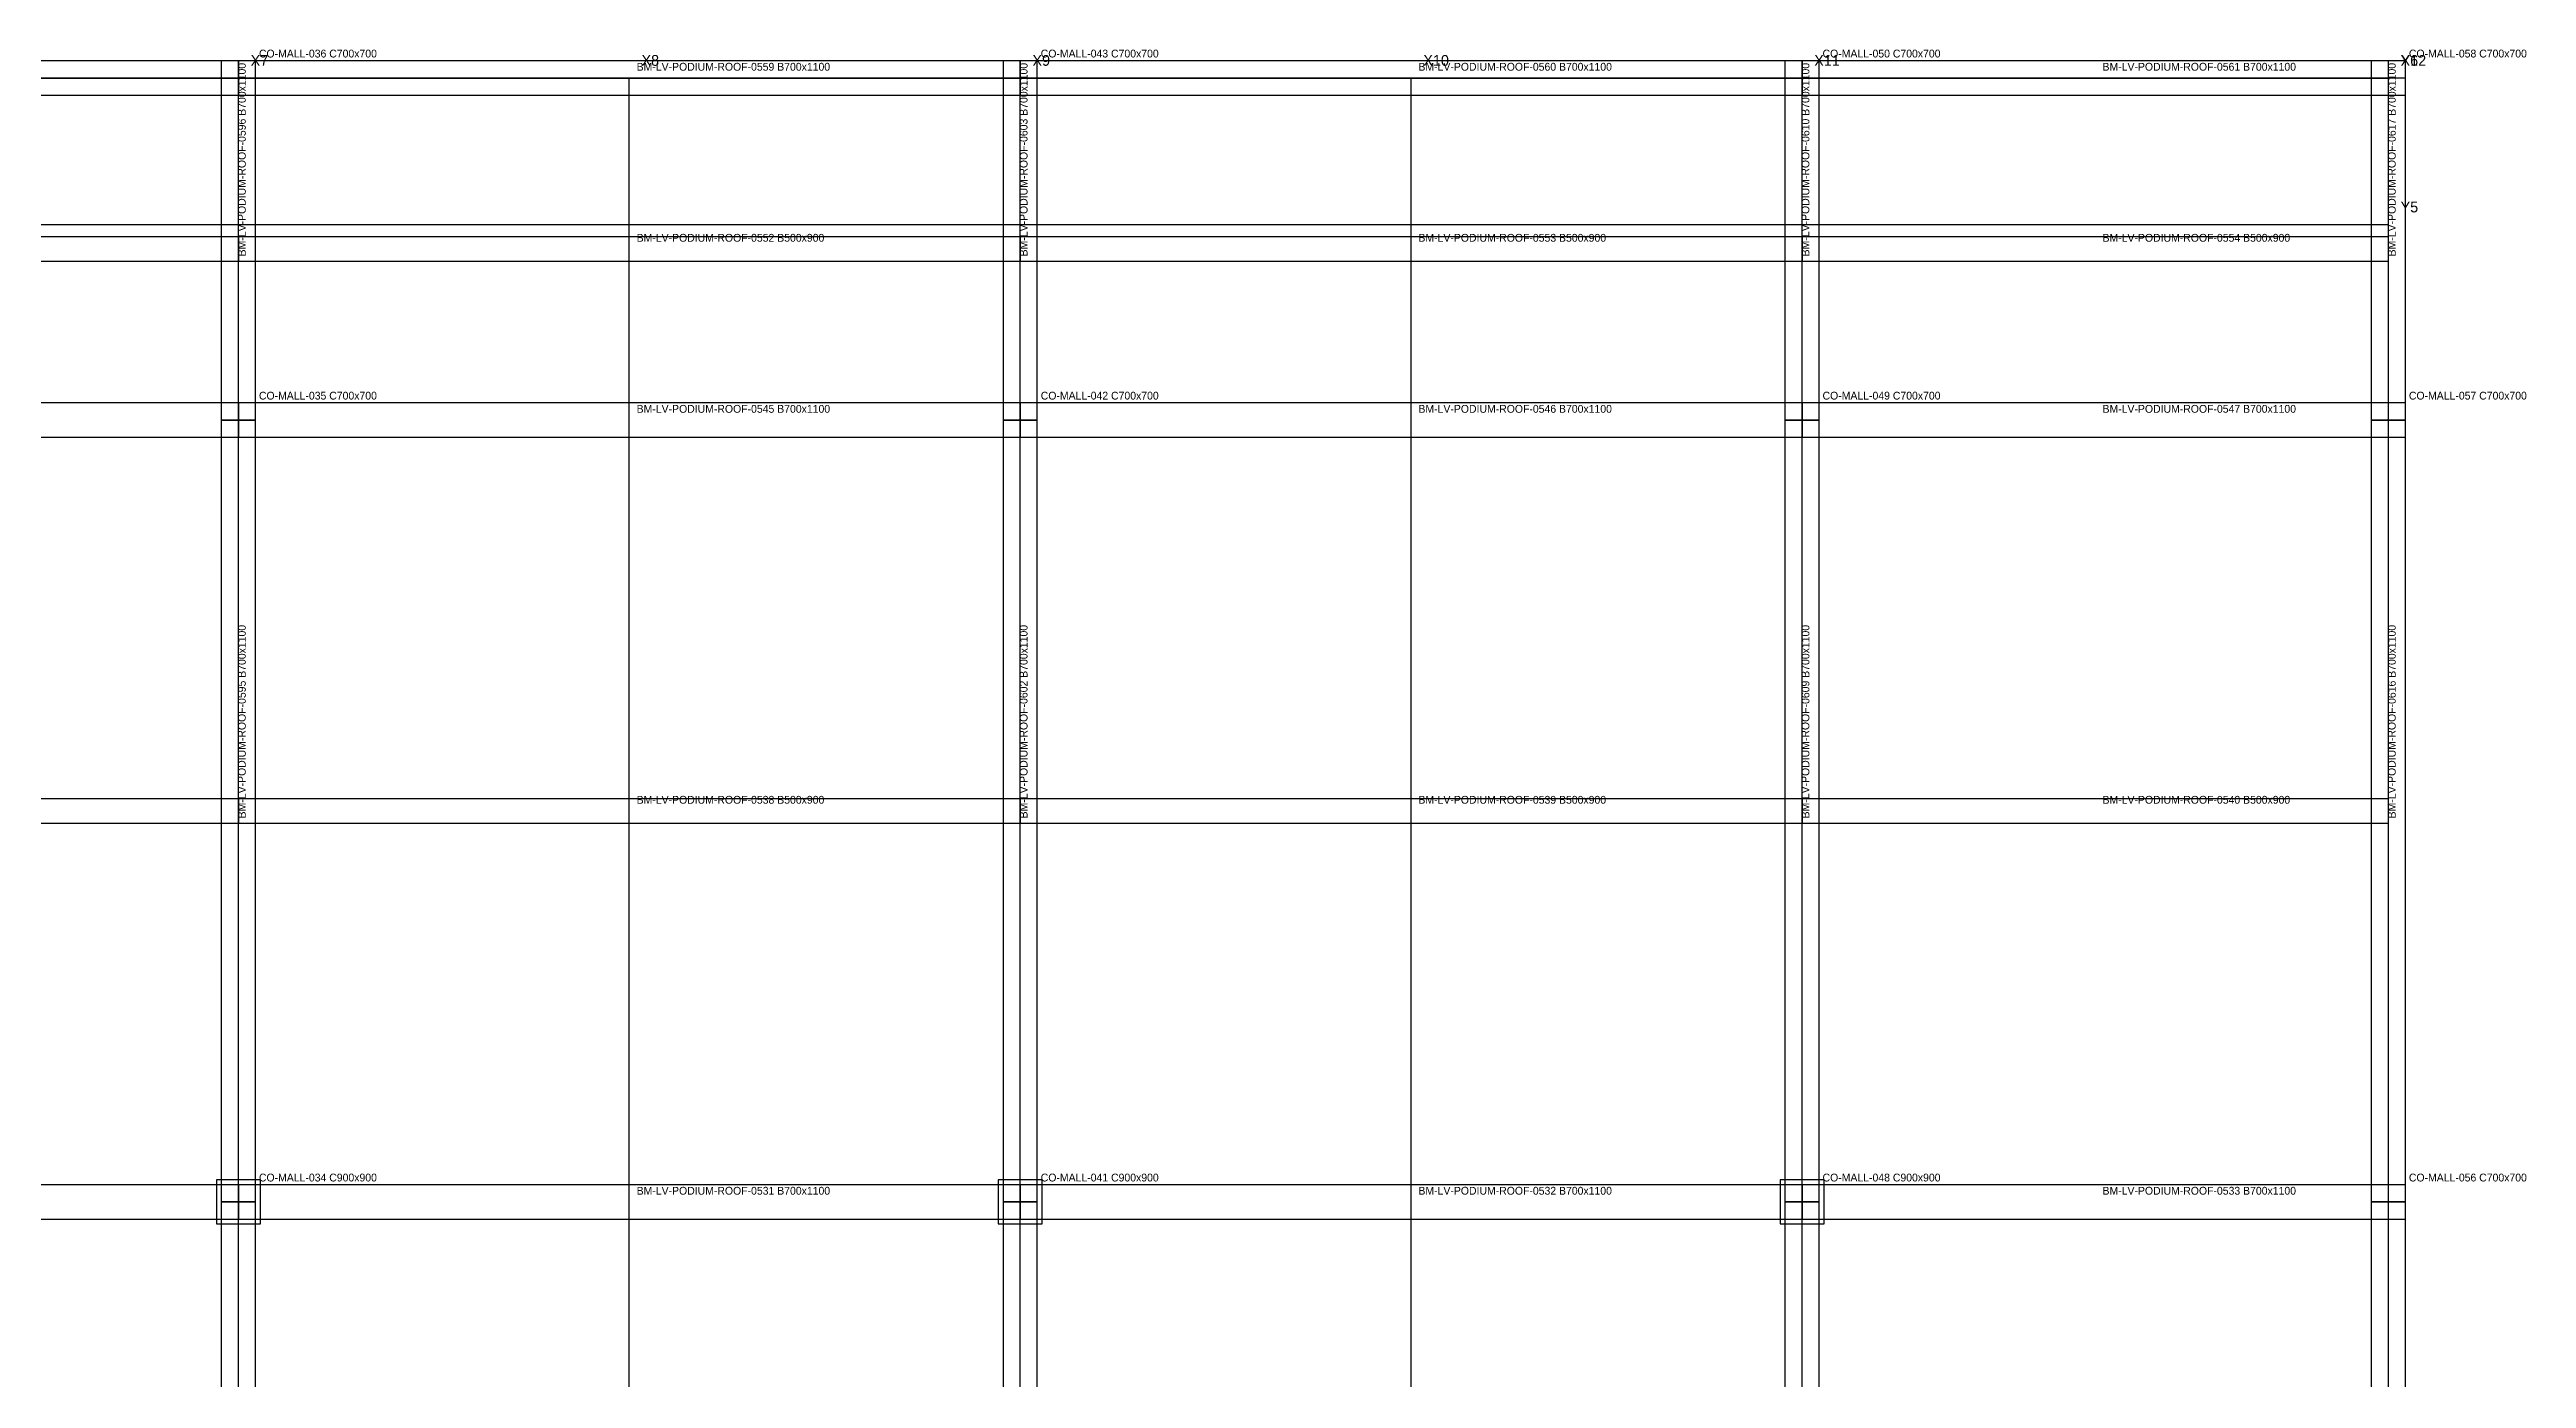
# Model space of a CAD drawing. Header units: millimetres. Extents: x -450 to 225826, y -254450 to 109948.
# Drawn here: x 175134 to 225826, y -51611 to -24418 of the extents above; entities that cross this region are included whole.
import ezdxf

# ---------------------------------------------------------------- set-up
doc = ezdxf.new("R2010")
doc.units = ezdxf.units.MM
for name, color, linetype in [('LV-PODIUM-ROOF_BEAM', 5, 'Continuous'), ('LV-PODIUM-ROOF_COLUMN', 1, 'Continuous'), ('LV-PODIUM-ROOF_GRID', 8, 'Continuous'), ('LV-PODIUM-ROOF_SLAB', 7, 'Continuous'), ('TEXT', 7, 'Continuous')]:
    doc.layers.add(name, color=color, linetype=linetype)

msp = doc.modelspace()

# ---------------------------------------------------------------- linework, layer by layer
at = {"layer": 'LV-PODIUM-ROOF_BEAM'}
for points in [[(163000, -24650), (163000, -25350), (179000, -25350), (179000, -24650), (163000, -24650)], [(179000, -24650), (179000, -25350), (195000, -25350), (195000, -24650), (179000, -24650)], [(195000, -24650), (195000, -25350), (211000, -25350), (211000, -24650), (195000, -24650)], [(211000, -24650), (211000, -25350), (223000, -25350), (223000, -24650), (211000, -24650)], [(178650, -32000), (179350, -32000), (179350, -25000), (178650, -25000), (178650, -32000)], [(194650, -32000), (195350, -32000), (195350, -25000), (194650, -25000), (194650, -32000)], [(210650, -32000), (211350, -32000), (211350, -25000), (210650, -25000), (210650, -32000)], [(222650, -32000), (223350, -32000), (223350, -25000), (222650, -25000), (222650, -32000)], [(163000, -28250), (163000, -28750), (179000, -28750), (179000, -28250), (163000, -28250)], [(179000, -28250), (179000, -28750), (195000, -28750), (195000, -28250), (179000, -28250)], [(195000, -28250), (195000, -28750), (211000, -28750), (211000, -28250), (195000, -28250)], [(211000, -28250), (211000, -28750), (223000, -28750), (223000, -28250), (211000, -28250)], [(163000, -31650), (163000, -32350), (179000, -32350), (179000, -31650), (163000, -31650)], [(179000, -31650), (179000, -32350), (195000, -32350), (195000, -31650), (179000, -31650)], [(195000, -31650), (195000, -32350), (211000, -32350), (211000, -31650), (195000, -31650)], [(211000, -31650), (211000, -32350), (223000, -32350), (223000, -31650), (211000, -31650)], [(178650, -48000), (179350, -48000), (179350, -32000), (178650, -32000), (178650, -48000)], [(194650, -48000), (195350, -48000), (195350, -32000), (194650, -32000), (194650, -48000)], [(210650, -48000), (211350, -48000), (211350, -32000), (210650, -32000), (210650, -48000)], [(222650, -48000), (223350, -48000), (223350, -32000), (222650, -32000), (222650, -48000)], [(163000, -39750), (163000, -40250), (179000, -40250), (179000, -39750), (163000, -39750)], [(179000, -39750), (179000, -40250), (195000, -40250), (195000, -39750), (179000, -39750)], [(195000, -39750), (195000, -40250), (211000, -40250), (211000, -39750), (195000, -39750)], [(211000, -39750), (211000, -40250), (223000, -40250), (223000, -39750), (211000, -39750)], [(163000, -47650), (163000, -48350), (179000, -48350), (179000, -47650), (163000, -47650)], [(178650, -64000), (179350, -64000), (179350, -48000), (178650, -48000), (178650, -64000)], [(179000, -47650), (179000, -48350), (195000, -48350), (195000, -47650), (179000, -47650)], [(194650, -64000), (195350, -64000), (195350, -48000), (194650, -48000), (194650, -64000)], [(195000, -47650), (195000, -48350), (211000, -48350), (211000, -47650), (195000, -47650)], [(210650, -64000), (211350, -64000), (211350, -48000), (210650, -48000), (210650, -64000)], [(211000, -47650), (211000, -48350), (223000, -48350), (223000, -47650), (211000, -47650)], [(222650, -64000), (223350, -64000), (223350, -48000), (222650, -48000), (222650, -64000)]]:
    msp.add_lwpolyline(points, close=True, dxfattribs=at)
at = {"layer": 'LV-PODIUM-ROOF_COLUMN'}
for points in [[(178650, -25350), (179350, -25350), (179350, -24650), (178650, -24650), (178650, -25350)], [(194650, -25350), (195350, -25350), (195350, -24650), (194650, -24650), (194650, -25350)], [(210650, -25350), (211350, -25350), (211350, -24650), (210650, -24650), (210650, -25350)], [(222650, -25350), (223350, -25350), (223350, -24650), (222650, -24650), (222650, -25350)], [(178650, -32350), (179350, -32350), (179350, -31650), (178650, -31650), (178650, -32350)], [(194650, -32350), (195350, -32350), (195350, -31650), (194650, -31650), (194650, -32350)], [(210650, -32350), (211350, -32350), (211350, -31650), (210650, -31650), (210650, -32350)], [(222650, -32350), (223350, -32350), (223350, -31650), (222650, -31650), (222650, -32350)], [(178550, -48450), (179450, -48450), (179450, -47550), (178550, -47550), (178550, -48450)], [(194550, -48450), (195450, -48450), (195450, -47550), (194550, -47550), (194550, -48450)], [(210550, -48450), (211450, -48450), (211450, -47550), (210550, -47550), (210550, -48450)], [(222650, -48350), (223350, -48350), (223350, -47650), (222650, -47650), (222650, -48350)]]:
    msp.add_lwpolyline(points, close=True, dxfattribs=at)
at = {"layer": 'LV-PODIUM-ROOF_GRID'}
for points in [[(119000, -25000), (223000, -25000)], [(179000, -127000), (179000, -25000)], [(187000, -127000), (187000, -25000)], [(195000, -127000), (195000, -25000)], [(203000, -127000), (203000, -25000)], [(211000, -127000), (211000, -25000)], [(223000, -127000), (223000, -25000)], [(119000, -28000), (223000, -28000)]]:
    msp.add_lwpolyline(points, dxfattribs=at)
at = {"layer": 'LV-PODIUM-ROOF_SLAB'}
msp.add_lwpolyline([(119000, -127000), (223000, -127000), (223000, -25000), (119000, -25000), (119000, -127000)], close=True, dxfattribs=at)

# ---------------------------------------------------------------- texts
at = {"layer": 'TEXT'}
for s, p in [('BM-LV-PODIUM-ROOF-0596 B700x1100', (179150, -28650)), ('BM-LV-PODIUM-ROOF-0603 B700x1100', (195150, -28650)), ('BM-LV-PODIUM-ROOF-0610 B700x1100', (211150, -28650)), ('BM-LV-PODIUM-ROOF-0617 B700x1100', (223150, -28650)), ('BM-LV-PODIUM-ROOF-0595 B700x1100', (179150, -40150)), ('BM-LV-PODIUM-ROOF-0602 B700x1100', (195150, -40150)), ('BM-LV-PODIUM-ROOF-0609 B700x1100', (211150, -40150)), ('BM-LV-PODIUM-ROOF-0616 B700x1100', (223150, -40150))]:
    msp.add_text(s, height=160, rotation=90, dxfattribs=at).set_placement(p)
for s, height, p in [('X7', 220, (179250, -24750)), ('CO-MALL-036 C700x700', 160, (179420, -24580)), ('BM-LV-PODIUM-ROOF-0559 B700x1100', 160, (187150, -24850)), ('X8', 220, (187250, -24750)), ('X9', 220, (195250, -24750)), ('CO-MALL-043 C700x700', 160, (195420, -24580)), ('BM-LV-PODIUM-ROOF-0560 B700x1100', 160, (203150, -24850)), ('X10', 220, (203250, -24750)), ('X11', 220, (211250, -24750)), ('CO-MALL-050 C700x700', 160, (211420, -24580)), ('BM-LV-PODIUM-ROOF-0561 B700x1100', 160, (217150, -24850)), ('Y6', 220, (223250, -24750)), ('X12', 220, (223250, -24750)), ('CO-MALL-058 C700x700', 160, (223420, -24580)), ('Y5', 220, (223250, -27750)), ('BM-LV-PODIUM-ROOF-0552 B500x900', 160, (187150, -28350)), ('BM-LV-PODIUM-ROOF-0553 B500x900', 160, (203150, -28350)), ('BM-LV-PODIUM-ROOF-0554 B500x900', 160, (217150, -28350)), ('CO-MALL-035 C700x700', 160, (179420, -31580)), ('CO-MALL-042 C700x700', 160, (195420, -31580)), ('CO-MALL-049 C700x700', 160, (211420, -31580)), ('CO-MALL-057 C700x700', 160, (223420, -31580)), ('BM-LV-PODIUM-ROOF-0545 B700x1100', 160, (187150, -31850)), ('BM-LV-PODIUM-ROOF-0546 B700x1100', 160, (203150, -31850)), ('BM-LV-PODIUM-ROOF-0547 B700x1100', 160, (217150, -31850)), ('BM-LV-PODIUM-ROOF-0538 B500x900', 160, (187150, -39850)), ('BM-LV-PODIUM-ROOF-0539 B500x900', 160, (203150, -39850)), ('BM-LV-PODIUM-ROOF-0540 B500x900', 160, (217150, -39850)), ('CO-MALL-034 C900x900', 160, (179420, -47580)), ('CO-MALL-041 C900x900', 160, (195420, -47580)), ('CO-MALL-048 C900x900', 160, (211420, -47580)), ('CO-MALL-056 C700x700', 160, (223420, -47580)), ('BM-LV-PODIUM-ROOF-0531 B700x1100', 160, (187150, -47850)), ('BM-LV-PODIUM-ROOF-0532 B700x1100', 160, (203150, -47850)), ('BM-LV-PODIUM-ROOF-0533 B700x1100', 160, (217150, -47850))]:
    msp.add_text(s, height=height, dxfattribs=at).set_placement(p)

doc.saveas('drawing.dxf')
